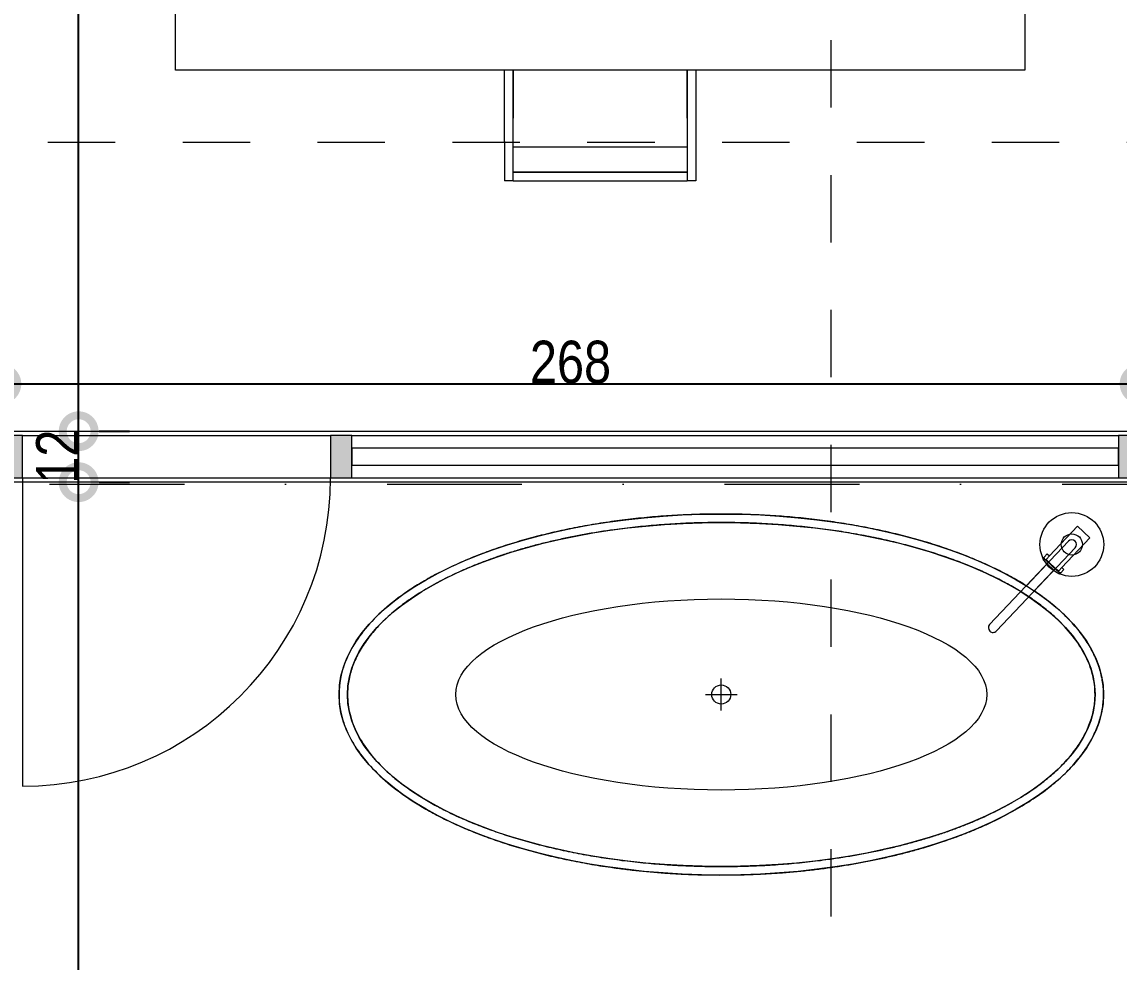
# Model space of a CAD drawing. Header units: centimetres. Extents: x 0 to 25250, y 0 to 2250.
# Drawn here: x 3618.9 to 3877.2, y 662.4 to 883.8 of the extents above; entities that cross this region are included whole.
import ezdxf

# ---------------------------------------------------------------- set-up
doc = ezdxf.new("R2010")
doc.units = ezdxf.units.CM
doc.linetypes.add('18-View-1$0$Dash', pattern=[31.75, 15.875, -15.875])
doc.linetypes.add('18-View-1$0$Dash dot', pattern=[79.375, 31.75, -23.8125, 0, -23.8125])
for name, color, linetype, lineweight in [('A-ANNO-DIMS', 7, 'Continuous', 9), ('A-DOOR', 7, 'Continuous', 9), ('A-FLOR', 7, 'Continuous', 9), ('A-GLAZ-CURT', 7, 'Continuous', 9), ('A-GLAZ-CWMG', 7, 'Continuous', 9), ('G-ANNO-SYMB', 7, 'Continuous', 9), ('I-FURN', 7, 'Continuous', 9), ('P-SANR-FIXT', 7, 'Continuous', 9), ('S-GRID', 7, 'Continuous', 9)]:
    doc.layers.add(name, color=color, linetype=linetype, lineweight=lineweight)
doc.styles.add('18-View-1$0$Arial Narrow_3', font='ARIALN.TTF', dxfattribs={"height": 10})
doc.dimstyles.new('18-View-1$0$TEC_DIM', dxfattribs={"dimscale": 30.48, "dimtxt": 10.23431, "dimasz": 0.492126, "dimexe": 0.393701, "dimexo": 0.246063, "dimgap": 0, "dimtad": 1, "dimdec": 0, "dimzin": 0, "dimdsep": 46, "dimtxsty": '18-View-1$0$Arial Narrow_3', "dimblk1": '18-View-1$0$_DotSmall', "dimblk2": '18-View-1$0$_DotSmall', "dimsah": 1, "dimcen": 0.09, "dimazin": 0, "dimtfac": 1, "dimtdec": 4, "dimtix": 1, "dimtmove": 0, "dimatfit": 3, "dimfxl": 1, "dimtvp": 1, "dimtolj": 1, "dimtzin": 0, "dimarcsym": 2})

# ---------------------------------------------------------------- blocks, each defined once
blk = doc.blocks.new('Stuhl-13 - Typ1-1721772-НИВО 1')
at = {"layer": 'I-FURN'}
for p, q in [((-57.71, 2.56), (-55.71, 2.56)), ((-57.71, -6.68), (-57.71, 2.56)), ((-14.71, 2.56), (-55.71, 2.56)), ((-55.71, 0.56), (-55.71, 2.56)), ((-55.71, 0.56), (-14.71, 0.56)), ((-55.71, 0.4), (-55.71, 0.56)), ((-55.71, -3.83), (-55.71, 0.4)), ((-14.72, 0.57), (-55.7, 0.57)), ((-14.71, 2.56), (-12.71, 2.56)), ((-14.71, 2.56), (-14.71, 0.56)), ((-14.71, 0.56), (-14.71, 0.4)), ((-14.71, 0.4), (-14.71, -3.83)), ((-12.71, -6.68), (-12.71, 2.56)), ((-55.71, -9.06), (-55.71, -3.83)), ((-14.71, -3.83), (-14.71, -9.06)), ((-57.71, -12.15), (-57.71, -6.68)), ((-55.7, -5.33), (-14.72, -5.33)), ((-12.71, -6.68), (-12.71, -12.15)), ((-55.71, -23.44), (-55.71, -9.06)), ((-14.71, -9.06), (-14.71, -23.44)), ((-57.71, -23.44), (-57.71, -12.15)), ((-55.71, -12.15), (-55.71, -23.44)), ((-14.71, -23.44), (-14.71, -12.15)), ((-12.71, -12.15), (-12.71, -23.44))]:
    blk.add_line(p, q, dxfattribs=at)
blk = doc.blocks.new('System Panel - Glazed-2486678-НИВО 1')
at = {"layer": 'A-GLAZ-CURT'}
for p, q in [((90.25, 2), (-90.25, 2)), ((-90.25, 2), (-90.25, -2)), ((90.25, -2), (90.25, 2)), ((-90.25, -2), (90.25, -2))]:
    blk.add_line(p, q, dxfattribs=at)
blk = doc.blocks.new('Rectangular Mullion - TEC_DOGRAMA_TERASI_EX-1911774-НИВО 1')
at = {"layer": 'A-GLAZ-CWMG'}
for p, q in [((391.64, -902.59), (572.14, -902.59)), ((391.64, -912.59), (572.14, -912.59))]:
    blk.add_line(p, q, dxfattribs=at)
blk = doc.blocks.new('Rectangular Mullion - TEC_DOGRAMA_TERASI_EX-2486679-НИВО 1')
at = {"layer": 'A-GLAZ-CWMG', "true_color": 0xc0c0c0}
blk.add_hatch(color=9, dxfattribs=at).paths.add_polyline_path([(-5, -5), (-5, 5), (0, 5), (0, -5)])
at = {"layer": 'A-GLAZ-CWMG', "lineweight": 15}
for p, q in [((-5, 5), (0, 5)), ((-5, -5), (-5, 5)), ((0, 5), (0, -5)), ((0, -5), (-5, -5))]:
    blk.add_line(p, q, dxfattribs=at)
blk = doc.blocks.new('Rectangular Mullion - TEC_DOGRAMA_TERASI_EX-1867563-НИВО 1')
at = {"layer": 'A-GLAZ-CWMG'}
for p, q in [((314.14, -902.59), (386.64, -902.59)), ((314.14, -912.59), (386.64, -912.59))]:
    blk.add_line(p, q, dxfattribs=at)
blk = doc.blocks.new('Rectangular Mullion - TEC_DOGRAMA_TERASI_INT-2486674-НИВО 1')
at = {"layer": 'A-GLAZ-CWMG', "true_color": 0xc0c0c0}
blk.add_hatch(color=9, dxfattribs=at).paths.add_polyline_path([(-2.5, -5), (-2.5, 5), (2.5, 5), (2.5, -5)])
at = {"layer": 'A-GLAZ-CWMG', "lineweight": 15}
for p, q in [((-2.5, 5), (2.5, 5)), ((-2.5, -5), (-2.5, 5)), ((2.5, 5), (2.5, -5)), ((2.5, -5), (-2.5, -5))]:
    blk.add_line(p, q, dxfattribs=at)
blk = doc.blocks.new('TEC - ВАНА - ВАНА  180x90 свободностояща-655631-НИВО 1')
at = {"layer": 'P-SANR-FIXT'}
for p, q in [((77.27, 32.67), (83.84, 39.61)), ((83.84, 39.61), (86.74, 36.86)), ((86.74, 36.86), (80.17, 29.92)), ((63.18, 16.48), (81.74, 36.09)), ((83.34, 34.57), (64.78, 14.97)), ((75.74, 32.07), (76.01, 32.36)), ((75.87, 31.71), (75.74, 32.07)), ((76.41, 31.09), (75.87, 31.71)), ((76.01, 32.36), (76.76, 33.15)), ((76.14, 31.99), (76.01, 32.36)), ((76.67, 31.38), (76.14, 31.99)), ((78.65, 28.98), (76.41, 31.09)), ((76.54, 31.9), (77.27, 32.67)), ((76.61, 31.71), (76.54, 31.9)), ((76.88, 31.39), (76.61, 31.71)), ((78.91, 29.26), (76.67, 31.38)), ((76.76, 33.15), (77.27, 32.67)), ((78.92, 29.46), (76.88, 31.39)), ((76.64, 30.7), (71.83, 25.61)), ((73.7, 24.39), (78.24, 29.19)), ((79.29, 28.46), (78.65, 28.98)), ((79.56, 28.75), (78.91, 29.26)), ((79.25, 29.2), (78.92, 29.46)), ((79.44, 29.15), (79.25, 29.2)), ((79.66, 28.36), (79.29, 28.46)), ((80.17, 29.92), (79.44, 29.15)), ((79.93, 28.64), (79.56, 28.75)), ((79.93, 28.64), (79.66, 28.36)), ((80.68, 29.44), (79.93, 28.64)), ((80.17, 29.92), (80.68, 29.44)), ((0, -3.75), (0, 3.75)), ((-3.75, 0), (3.75, 0))]:
    blk.add_line(p, q, dxfattribs=at)
for centre, radius in [((82.54, 35.33), 7.5), ((82.54, 35.33), 7.5), ((82.54, 35.33), 2.5), ((0, 0), 2.25)]:
    blk.add_circle(centre, radius, dxfattribs=at)
for centre, start, end in [((82.54, 35.33), 46.5715, 136.5715), ((82.54, 35.33), 316.5715, 46.5715), ((63.98, 15.72), 136.5715, 226.5715), ((63.98, 15.72), 226.5715, 316.5715)]:
    blk.add_arc(centre, 1.1, start, end, dxfattribs=at)
for major_axis, ratio in [((90, 0), 0.472222), ((88, 0), 0.460227), ((62.5, 0), 0.36)]:
    blk.add_ellipse((0, 0), major_axis=major_axis, ratio=ratio, dxfattribs=at)
for points, knots in [([(71.83, 25.61), (70.75, 26.28), (68.54, 27.58), (64.99, 29.44), (61.83, 30.9), (59.2, 32.02), (57.18, 32.83), (55.11, 33.61), (52.98, 34.36), (50.81, 35.09), (48.61, 35.78), (46.36, 36.44), (44.06, 37.07), (41.72, 37.66), (39.36, 38.23), (36.96, 38.76), (34.52, 39.26), (32.05, 39.72), (29.56, 40.15), (27.05, 40.54), (24.5, 40.9), (21.94, 41.22), (19.36, 41.51), (16.76, 41.76), (14.15, 41.98), (11.52, 42.16), (8.89, 42.3), (6.25, 42.4), (3.6, 42.47), (0.94, 42.5), (-1.71, 42.5), (-4.36, 42.46), (-7.01, 42.38), (-9.65, 42.26), (-12.28, 42.11), (-14.9, 41.92), (-17.51, 41.69), (-20.11, 41.43), (-22.68, 41.13), (-25.24, 40.8), (-27.78, 40.43), (-30.29, 40.03), (-32.77, 39.59), (-35.22, 39.12), (-37.65, 38.61), (-40.05, 38.07), (-42.4, 37.49), (-44.72, 36.89), (-47.01, 36.25), (-49.25, 35.58), (-51.45, 34.88), (-53.6, 34.15), (-55.71, 33.39), (-57.77, 32.6), (-60.45, 31.51), (-63.02, 30.36), (-65.49, 29.16), (-67.87, 27.93), (-70.71, 26.33), (-74.93, 23.65), (-79.56, 20.08), (-85.49, 14), (-89.98, 5.87), (-90.4, -4.22), (-85.81, -14.07), (-78.03, -21.64), (-70.73, -26.37), (-66.08, -28.89), (-62.98, -30.38), (-60.4, -31.52), (-58.4, -32.34), (-56.35, -33.14), (-54.27, -33.91), (-52.13, -34.65), (-49.94, -35.36), (-47.71, -36.04), (-45.44, -36.69), (-43.14, -37.31), (-40.79, -37.89), (-38.4, -38.44), (-35.99, -38.96), (-33.55, -39.44), (-31.07, -39.89), (-28.56, -40.31), (-25.77, -40.73), (-22.69, -41.14), (-18.17, -41.65), (-13.61, -42.04), (-8.99, -42.3), (-5.52, -42.43), (-2.05, -42.5), (1.44, -42.5), (4.92, -42.45), (8.39, -42.33), (11.85, -42.14), (15.3, -41.89), (18.71, -41.58), (22.11, -41.21), (25.47, -40.77), (28.78, -40.28), (32.06, -39.72), (35.29, -39.11), (38.46, -38.44), (41.58, -37.7), (44.64, -36.92), (48.62, -35.79), (52.48, -34.56), (56.15, -33.23), (58.83, -32.18), (61.43, -31.08), (64.75, -29.55), (67.9, -27.93), (70.83, -26.24), (72.93, -24.92), (74.92, -23.57), (77.41, -21.73), (79.69, -19.81), (81.71, -17.84), (83.11, -16.33), (84.39, -14.8), (85.92, -12.74), (87.2, -10.62), (88.21, -8.49), (88.84, -6.87), (89.34, -5.24), (89.82, -3.06), (90.09, -0.32), (89.91, 2.42), (89.49, 4.6), (88.9, 6.77), (87.83, 9.47), (86.32, 12.12), (84.85, 14.2), (83.63, 15.74), (82.28, 17.25), (80.31, 19.24), (77.56, 21.65), (75.04, 23.49), (73.7, 24.39)], [0, 0, 0, 0, 0.009434, 0.018868, 0.028302, 0.033019, 0.037736, 0.042453, 0.04717, 0.051887, 0.056604, 0.061321, 0.066038, 0.070755, 0.075472, 0.080189, 0.084906, 0.089623, 0.09434, 0.099057, 0.103774, 0.108491, 0.113208, 0.117925, 0.122642, 0.127358, 0.132075, 0.136792, 0.141509, 0.146226, 0.150943, 0.15566, 0.160377, 0.165094, 0.169811, 0.174528, 0.179245, 0.183962, 0.188679, 0.193396, 0.198113, 0.20283, 0.207547, 0.212264, 0.216981, 0.221698, 0.226415, 0.231132, 0.235849, 0.240566, 0.245283, 0.25, 0.254717, 0.259434, 0.264151, 0.273585, 0.278302, 0.283019, 0.292453, 0.301887, 0.320755, 0.339623, 0.377358, 0.415094, 0.45283, 0.490566, 0.509434, 0.518868, 0.528302, 0.533019, 0.537736, 0.542453, 0.54717, 0.551887, 0.556604, 0.561321, 0.566038, 0.570755, 0.575472, 0.580189, 0.584906, 0.589623, 0.59434, 0.599057, 0.603774, 0.609965, 0.616156, 0.628538, 0.634729, 0.64092, 0.647111, 0.653302, 0.659493, 0.665684, 0.671875, 0.678066, 0.684257, 0.690448, 0.696639, 0.70283, 0.709021, 0.715212, 0.721403, 0.727594, 0.733785, 0.739976, 0.752358, 0.75855, 0.764741, 0.770932, 0.777123, 0.789505, 0.795696, 0.801887, 0.808078, 0.814269, 0.826651, 0.832842, 0.839033, 0.845224, 0.851415, 0.863797, 0.869988, 0.876179, 0.88237, 0.888561, 0.900943, 0.913325, 0.919517, 0.925708, 0.93809, 0.950472, 0.956663, 0.962854, 0.969045, 0.975236, 0.987618, 1, 1, 1, 1]), ([(88, 0), (88, 1.58), (87.6, 4.71), (85.82, 9.36), (82.88, 13.88), (79.49, 17.5), (76.25, 20.26), (73.56, 22.27), (70.63, 24.2), (67.98, 25.74), (65.75, 26.93), (64.02, 27.8), (62.23, 28.64), (59.79, 29.74), (56.6, 31.04), (53.25, 32.26), (50.48, 33.18), (48.36, 33.84), (46.2, 34.48), (44.01, 35.08), (41.77, 35.65), (39.5, 36.2), (37.19, 36.71), (34.86, 37.19), (32.5, 37.64), (30.1, 38.06), (27.68, 38.45), (25.24, 38.8), (22.78, 39.13), (20.3, 39.41), (17.79, 39.67), (15.28, 39.89), (12.76, 40.08), (10.22, 40.23), (7.67, 40.35), (5.12, 40.44), (2.56, 40.49), (0, 40.51), (-2.56, 40.49), (-5.12, 40.44), (-7.67, 40.35), (-10.22, 40.23), (-12.76, 40.08), (-15.28, 39.89), (-17.79, 39.67), (-20.3, 39.41), (-22.78, 39.13), (-25.55, 38.76), (-28.59, 38.31), (-31.91, 37.76), (-35.16, 37.14), (-38.35, 36.46), (-41.5, 35.73), (-44.56, 34.94), (-47.56, 34.09), (-50.49, 33.18), (-53.33, 32.23), (-56.09, 31.22), (-58.76, 30.16), (-62.18, 28.69), (-65.43, 27.12), (-68.44, 25.47), (-70.61, 24.19), (-72.65, 22.87), (-75.22, 21.07), (-77.56, 19.19), (-79.64, 17.26), (-81.08, 15.77), (-82.38, 14.27), (-83.94, 12.24), (-85.25, 10.15), (-86.27, 8.05), (-87.11, 5.92), (-87.81, 3.24), (-88, 1.08), (-88, 0)], [0, 0, 0, 0, 0.037037, 0.074074, 0.111111, 0.148148, 0.166667, 0.185185, 0.203704, 0.222222, 0.231481, 0.240741, 0.25, 0.259259, 0.277778, 0.296296, 0.305556, 0.314815, 0.324074, 0.333333, 0.342593, 0.351852, 0.361111, 0.37037, 0.37963, 0.388889, 0.398148, 0.407407, 0.416667, 0.425926, 0.435185, 0.444444, 0.453704, 0.462963, 0.472222, 0.481481, 0.490741, 0.5, 0.509259, 0.518519, 0.527778, 0.537037, 0.546296, 0.555556, 0.564815, 0.574074, 0.583333, 0.592593, 0.605324, 0.618056, 0.630787, 0.643519, 0.65625, 0.668981, 0.681713, 0.694444, 0.707176, 0.719907, 0.732639, 0.74537, 0.770833, 0.783565, 0.796296, 0.809028, 0.821759, 0.847222, 0.859954, 0.872685, 0.885417, 0.898148, 0.923611, 0.936343, 0.949074, 0.974537, 1, 1, 1, 1]), ([(-88, 0), (-88, -1.58), (-87.6, -4.71), (-85.82, -9.36), (-82.88, -13.88), (-79.49, -17.5), (-76.25, -20.26), (-73.56, -22.27), (-70.63, -24.2), (-67.98, -25.74), (-65.75, -26.93), (-64.02, -27.8), (-62.23, -28.64), (-59.79, -29.74), (-56.6, -31.04), (-53.25, -32.26), (-50.48, -33.18), (-48.36, -33.84), (-46.2, -34.48), (-44.01, -35.08), (-41.77, -35.65), (-39.5, -36.2), (-37.19, -36.71), (-34.86, -37.19), (-32.5, -37.64), (-30.1, -38.06), (-27.68, -38.45), (-25.24, -38.8), (-22.78, -39.13), (-20.3, -39.41), (-17.79, -39.67), (-15.28, -39.89), (-12.76, -40.08), (-10.22, -40.23), (-7.67, -40.35), (-5.12, -40.44), (-2.56, -40.49), (0, -40.51), (2.56, -40.49), (5.12, -40.44), (7.67, -40.35), (10.22, -40.23), (12.76, -40.08), (15.28, -39.89), (17.79, -39.67), (20.3, -39.41), (22.78, -39.13), (25.55, -38.76), (28.59, -38.31), (31.91, -37.76), (35.16, -37.14), (38.35, -36.46), (41.5, -35.73), (44.56, -34.94), (47.56, -34.09), (50.49, -33.18), (53.33, -32.23), (56.09, -31.22), (58.76, -30.16), (62.18, -28.69), (65.43, -27.12), (68.44, -25.47), (70.61, -24.19), (72.65, -22.87), (75.22, -21.07), (77.56, -19.19), (79.64, -17.26), (81.08, -15.77), (82.38, -14.27), (83.94, -12.24), (85.25, -10.15), (86.27, -8.05), (87.11, -5.92), (87.81, -3.24), (88, -1.08), (88, 0)], [0, 0, 0, 0, 0.037037, 0.074074, 0.111111, 0.148148, 0.166667, 0.185185, 0.203704, 0.222222, 0.231481, 0.240741, 0.25, 0.259259, 0.277778, 0.296296, 0.305556, 0.314815, 0.324074, 0.333333, 0.342593, 0.351852, 0.361111, 0.37037, 0.37963, 0.388889, 0.398148, 0.407407, 0.416667, 0.425926, 0.435185, 0.444444, 0.453704, 0.462963, 0.472222, 0.481481, 0.490741, 0.5, 0.509259, 0.518519, 0.527778, 0.537037, 0.546296, 0.555556, 0.564815, 0.574074, 0.583333, 0.592593, 0.605324, 0.618056, 0.630787, 0.643519, 0.65625, 0.668981, 0.681713, 0.694444, 0.707176, 0.719907, 0.732639, 0.74537, 0.770833, 0.783565, 0.796296, 0.809028, 0.821759, 0.847222, 0.859954, 0.872685, 0.885417, 0.898148, 0.923611, 0.936343, 0.949074, 0.974537, 1, 1, 1, 1])]:
    blk.add_open_spline(points, degree=3, knots=knots, dxfattribs=at)
blk = doc.blocks.new('TEC-GLASSDOOR - TEC-GLASSDOOR-2486681-НИВО 1')
at = {"layer": 'A-DOOR', "lineweight": 15}
blk.add_line((36.25, 5.08), (36.25, 77.58), dxfattribs=at)
at = {"layer": 'A-DOOR'}
blk.add_arc((36.25, 5.08), 72.5, 90, 180, dxfattribs=at)
blk = doc.blocks.new('ПРАВОЪГЪЛНА МАСА - 50x200-2336949-НИВО 1')
at = {"layer": 'I-FURN'}
for p, q in [((-100, 25), (100, 25)), ((-100, -25), (-100, 25)), ((100, 25), (100, -25))]:
    blk.add_line(p, q, dxfattribs=at)
blk = doc.blocks.new('Rectangular Mullion - TEC_DOGRAMA_TERASI_EX-2486685-НИВО 1')
at = {"layer": 'A-GLAZ-CWMG', "true_color": 0xc0c0c0}
blk.add_hatch(color=9, dxfattribs=at).paths.add_polyline_path([(0, -5), (0, 5), (-5, 5), (-5, -5)])
at = {"layer": 'A-GLAZ-CWMG', "lineweight": 15}
for p, q in [((0, 5), (-5, 5)), ((-5, 5), (-5, -5)), ((0, -5), (0, 5)), ((-5, -5), (0, -5))]:
    blk.add_line(p, q, dxfattribs=at)
blk = doc.blocks.new('18-View-1$0$_DotSmall')
at = {"color": 0, "linetype": 'ByBlock', "const_width": 0.5}
blk.add_lwpolyline([(-0.0625, 0, 1), (0.0625, 0, 1)], format="xyb", close=True, dxfattribs=at)
blk = doc.blocks.new('*D2655')
at = {"layer": 'A-ANNO-DIMS', "color": 0, "lineweight": -2, "transparency": 16777216}
for p, q in [((5104.08, 867.44), (5104.08, 268.16)), ((3429.08, 734.94), (3429.08, 268.16)), ((3429.08, 280.16), (5104.08, 280.16))]:
    blk.add_line(p, q, dxfattribs=at)
at = {"layer": 'A-ANNO-DIMS', "color": 0, "lineweight": -2, "transparency": 16777216, "xscale": 15, "yscale": 15, "zscale": 15, "rotation": 180}
blk.add_blockref('18-View-1$0$_DotSmall', (3429.08, 280.16), dxfattribs=at)
at = {"layer": 'A-ANNO-DIMS', "color": 0, "lineweight": -2, "transparency": 16777216, "xscale": 15, "yscale": 15, "zscale": 15}
blk.add_blockref('18-View-1$0$_DotSmall', (5104.08, 280.16), dxfattribs=at)
at = {"layer": 'A-ANNO-DIMS', "color": 0, "transparency": 16777216, "insert": (4266.58, 285.27), "char_height": 10, "width": 30.4105, "attachment_point": 5, "style": '18-View-1$0$Arial Narrow_3'}
blk.add_mtext('\\A1;1675', dxfattribs=at)
blk = doc.blocks.new('*D2698')
at = {"layer": 'A-ANNO-DIMS', "color": 0, "lineweight": -2, "transparency": 16777216}
for p, q in [((3632.28, 507.44), (3632.28, 775.44)), ((3637.13, 775.44), (3644.28, 775.44)), ((3637.13, 507.44), (3644.28, 507.44))]:
    blk.add_line(p, q, dxfattribs=at)
at = {"layer": 'A-ANNO-DIMS', "color": 0, "lineweight": -2, "transparency": 16777216, "xscale": 15, "yscale": 15, "zscale": 15}
for p, rotation in [((3632.28, 775.44), 90), ((3632.28, 507.44), 270)]:
    blk.add_blockref('18-View-1$0$_DotSmall', p, dxfattribs=dict(at, rotation=rotation))
at = {"layer": 'A-ANNO-DIMS', "color": 0, "transparency": 16777216, "insert": (3627.18, 641.44), "char_height": 10, "width": 22.8079, "attachment_point": 5, "rotation": 90, "style": '18-View-1$0$Arial Narrow_3'}
blk.add_mtext('\\A1;268', dxfattribs=at)
blk = doc.blocks.new('*D2699')
at = {"layer": 'A-ANNO-DIMS', "color": 0, "lineweight": -2, "transparency": 16777216}
for p, q in [((3632.28, 775.44), (3632.28, 787.44)), ((3637.13, 787.44), (3644.28, 787.44)), ((3637.13, 775.44), (3644.28, 775.44))]:
    blk.add_line(p, q, dxfattribs=at)
at = {"layer": 'A-ANNO-DIMS', "color": 0, "lineweight": -2, "transparency": 16777216, "xscale": 15, "yscale": 15, "zscale": 15}
for p, rotation in [((3632.28, 787.44), 90), ((3632.28, 775.44), 270)]:
    blk.add_blockref('18-View-1$0$_DotSmall', p, dxfattribs=dict(at, rotation=rotation))
at = {"layer": 'A-ANNO-DIMS', "color": 0, "transparency": 16777216, "insert": (3627.26, 781.44), "char_height": 10, "width": 15.2053, "attachment_point": 5, "rotation": 90, "style": '18-View-1$0$Arial Narrow_3'}
blk.add_mtext('\\A1;12', dxfattribs=at)
blk = doc.blocks.new('*D2700')
at = {"layer": 'A-ANNO-DIMS', "color": 0, "lineweight": -2, "transparency": 16777216}
for p, q in [((3632.28, 787.44), (3632.28, 1227.44)), ((3637.13, 1227.44), (3644.28, 1227.44)), ((3637.13, 787.44), (3644.28, 787.44))]:
    blk.add_line(p, q, dxfattribs=at)
at = {"layer": 'A-ANNO-DIMS', "color": 0, "lineweight": -2, "transparency": 16777216, "xscale": 15, "yscale": 15, "zscale": 15}
for p, rotation in [((3632.28, 1227.44), 90), ((3632.28, 787.44), 270)]:
    blk.add_blockref('18-View-1$0$_DotSmall', p, dxfattribs=dict(at, rotation=rotation))
at = {"layer": 'A-ANNO-DIMS', "color": 0, "transparency": 16777216, "insert": (3627.18, 1007.44), "char_height": 10, "width": 22.8079, "attachment_point": 5, "rotation": 90, "style": '18-View-1$0$Arial Narrow_3'}
blk.add_mtext('\\A1;440', dxfattribs=at)
blk = doc.blocks.new('*D2861')
at = {"layer": 'A-ANNO-DIMS', "color": 0, "lineweight": -2, "transparency": 16777216}
for p, q in [((3614.08, 798.58), (3882.08, 798.58)), ((3614.08, 793.73), (3614.08, 786.58)), ((3882.08, 793.73), (3882.08, 786.58))]:
    blk.add_line(p, q, dxfattribs=at)
at = {"layer": 'A-ANNO-DIMS', "color": 0, "lineweight": -2, "transparency": 16777216, "xscale": 15, "yscale": 15, "zscale": 15, "rotation": 180}
blk.add_blockref('18-View-1$0$_DotSmall', (3614.08, 798.58), dxfattribs=at)
at = {"layer": 'A-ANNO-DIMS', "color": 0, "lineweight": -2, "transparency": 16777216, "xscale": 15, "yscale": 15, "zscale": 15}
blk.add_blockref('18-View-1$0$_DotSmall', (3882.08, 798.58), dxfattribs=at)
at = {"layer": 'A-ANNO-DIMS', "color": 0, "transparency": 16777216, "insert": (3748.08, 803.68), "char_height": 10, "width": 22.8079, "attachment_point": 5, "style": '18-View-1$0$Arial Narrow_3'}
blk.add_mtext('\\A1;268', dxfattribs=at)

msp = doc.modelspace()

# ---------------------------------------------------------------- linework, layer by layer
at = {"layer": 'A-FLOR'}
for p, q in [((3614.08, 787.44), (3882.08, 787.44)), ((3882.08, 775.44), (3614.08, 775.44))]:
    msp.add_line(p, q, dxfattribs=at)
at = {"layer": 'G-ANNO-SYMB', "linetype": '18-View-1$0$Dash', "lineweight": 18}
for p, q in [((3809.39, 1990.77), (3809.39, 243.53)), ((3244.03, 855.48), (5293.21, 855.48))]:
    msp.add_line(p, q, dxfattribs=at)
at = {"layer": 'S-GRID', "color": 1, "linetype": '18-View-1$0$Dash dot', "lineweight": 18, "true_color": 0xff0000}
msp.add_line((3386.99, 774.94), (5145.92, 774.94), dxfattribs=at)

# ---------------------------------------------------------------- block references
at = {"layer": 'A-DOOR', "rotation": 180}
msp.add_blockref('TEC-GLASSDOOR - TEC-GLASSDOOR-2486681-НИВО 1', (3655.33, 781.44), dxfattribs=at)
at = {"layer": 'A-GLAZ-CURT', "rotation": 180}
msp.add_blockref('System Panel - Glazed-2486678-НИВО 1', (3786.83, 781.44), dxfattribs=at)
at = {"layer": 'A-GLAZ-CWMG', "extrusion": (0, 0, -1)}
for name, p in [('Rectangular Mullion - TEC_DOGRAMA_TERASI_EX-2486679-НИВО 1', (-3614.08, 781.44)), ('Rectangular Mullion - TEC_DOGRAMA_TERASI_INT-2486674-НИВО 1', (-3694.08, 781.44))]:
    msp.add_blockref(name, p, dxfattribs=at)
at = {"layer": 'A-GLAZ-CWMG'}
for name, p in [('Rectangular Mullion - TEC_DOGRAMA_TERASI_EX-1867563-НИВО 1', (3304.94, 1689.03)), ('Rectangular Mullion - TEC_DOGRAMA_TERASI_EX-1911774-НИВО 1', (3304.94, 1689.03)), ('Rectangular Mullion - TEC_DOGRAMA_TERASI_EX-2486685-НИВО 1', (3882.08, 781.44))]:
    msp.add_blockref(name, p, dxfattribs=at)
at = {"layer": 'I-FURN', "rotation": 180}
for name, p in [('ПРАВОЪГЪЛНА МАСА - 50x200-2336949-НИВО 1', (3755.08, 897.44)), ('Stuhl-13 - Typ1-1721772-НИВО 1', (3719.87, 849))]:
    msp.add_blockref(name, p, dxfattribs=at)
at = {"layer": 'P-SANR-FIXT'}
msp.add_blockref('TEC - ВАНА - ВАНА  180x90 свободностояща-655631-НИВО 1', (3783.58, 725.44), dxfattribs=at)

# ---------------------------------------------------------------- dimensions: what is measured, and where the dimension line sits
at = {"layer": 'A-ANNO-DIMS'}
for base, p1, p2, override, picture, middle in [((3632.28, 1227.44), (3629.63, 787.44), (3629.63, 1227.44), {"dimpost": '<>', "dimfxl": 440}, '*D2700', (3627.18, 1007.44)), ((3632.28, 787.44), (3629.63, 775.44), (3629.63, 787.44), {"dimpost": '<>', "dimfxl": 12}, '*D2699', (3627.26, 781.44)), ((3632.28, 775.44), (3629.63, 507.44), (3629.63, 775.44), {"dimpost": '<>', "dimfxl": 268}, '*D2698', (3627.18, 641.44))]:
    dim = msp.add_linear_dim(base=base, p1=p1, p2=p2, angle=90, dimstyle='18-View-1$0$TEC_DIM', override=override, dxfattribs=at)
    dim.commit()
    dim.dimension.update_dxf_attribs({"geometry": picture, "text_midpoint": middle})
for base, p1, p2, override, picture, middle in [((5104.08, 280.16), (3429.08, 742.44), (5104.08, 874.94), {"dimpost": '<>', "dimfxl": 1680.232499}, '*D2655', (4266.58, 285.27)), ((3882.08, 798.58), (3614.08, 801.23), (3882.08, 801.23), {"dimpost": '<>', "dimfxl": 268}, '*D2861', (3748.08, 803.68))]:
    dim = msp.add_linear_dim(base=base, p1=p1, p2=p2, dimstyle='18-View-1$0$TEC_DIM', override=override, dxfattribs=at)
    dim.commit()
    dim.dimension.update_dxf_attribs({"geometry": picture, "text_midpoint": middle})

doc.saveas('drawing.dxf')
